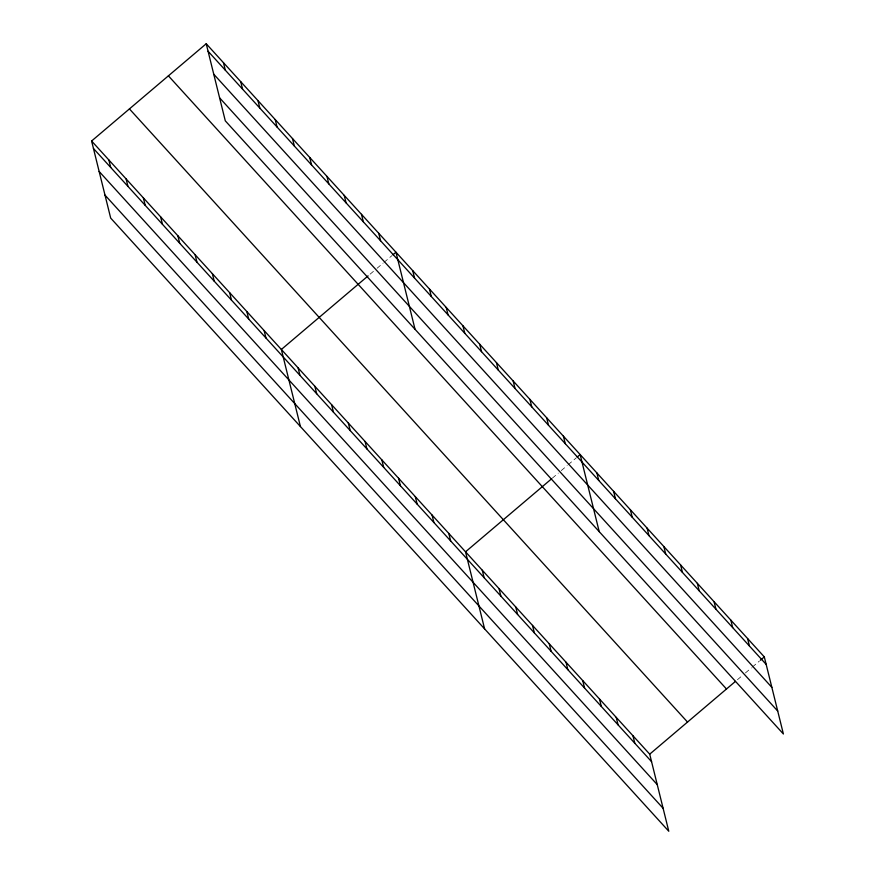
<?xml version="1.0" encoding="UTF-8"?>
<svg xmlns="http://www.w3.org/2000/svg" width="875" height="875" viewBox="0 0 875 875"><rect width="100%" height="100%" fill="white"/><g stroke="black" fill="none" stroke-linecap="round" stroke-linejoin="round"><path stroke-width="0.66" stroke-dasharray="4.38 3.28" d="M370.092 274.181L374.073 270.802M377.059 268.275L383.031 263.2M384.027 262.358L391.989 255.598M552.278 478.209L558.25 473.145M561.236 470.608L567.208 465.544M568.203 464.702L576.166 457.942M737.439 679.711L742.416 675.489M745.402 672.952L751.373 667.887M752.369 667.045L759.336 661.128"/><path stroke-width="1.31" d="M91.602 141.006L649.709 754.163L668.784 831.25L110.688 218.094L91.602 141.006L206.216 43.75L764.312 656.906L783.398 733.994L225.291 120.838L206.216 43.75M368.102 275.877L281.356 349.475L300.431 426.562M392.984 254.756L395.97 252.219L415.045 329.317M551.283 479.062L465.533 551.819L484.608 628.906M577.161 457.1L580.147 454.562L599.222 531.661M649.709 754.163L735.448 681.395M760.331 660.286L764.312 656.906M208.075 51.242L766.172 664.398M213.752 74.211L771.859 687.367M219.614 97.869L777.711 711.036M168.394 75.841L726.491 688.997M129.423 108.905L687.531 722.072M93.461 148.498L651.558 761.655M99.138 171.467L657.245 784.623M105 195.125L663.097 808.281M747.578 638.509L749.427 646.002M730.833 620.123L732.681 627.616M714.087 601.727L715.947 609.219M697.342 583.33L699.202 590.822M680.608 564.933L682.456 572.425M663.863 546.536L665.711 554.028M647.117 528.139L648.966 535.642M630.372 509.753L632.231 517.245M613.627 491.356L615.486 498.848M596.892 472.959L598.741 480.452M563.402 436.166L565.261 443.669M632.964 735.766L634.812 743.258M546.656 417.78L548.516 425.272M616.219 717.369L618.078 724.861M529.911 399.383L531.77 406.875M599.473 698.972L601.333 706.464M513.177 380.986L515.025 388.478M582.728 680.586L584.587 688.078M496.431 362.589L498.28 370.081M565.994 662.189L567.842 669.681M479.686 344.192L481.545 351.695M549.248 643.792L551.097 651.284M462.941 325.806L464.8 333.298M532.503 625.395L534.362 632.887M446.195 307.409L448.055 314.902M515.758 606.998L517.617 614.491M429.461 289.012L431.309 296.505M499.023 588.612L500.872 596.105M412.716 270.616L414.564 278.108M482.278 570.216L484.127 577.708M378.722 233.275L380.57 240.767M448.787 533.422L450.647 540.914M361.473 214.32L363.322 221.812M432.042 515.025L433.902 522.517M344.225 195.366L346.073 202.858M415.308 496.639L417.156 504.131M326.966 176.411L328.825 183.903M398.562 478.242L400.411 485.734M309.717 157.467L311.577 164.959M381.817 459.845L383.677 467.337M292.469 138.512L294.328 146.005M365.072 441.448L366.931 448.941M275.22 119.558L277.069 127.05M348.327 423.052L350.186 430.544M257.972 100.603L259.82 108.095M331.592 404.666L333.441 412.158M240.713 81.659L242.572 89.152M314.847 386.269L316.695 393.761M223.464 62.705L225.323 70.197M298.102 367.872L299.961 375.364M264.108 330.52L265.967 338.013M246.859 311.577L248.708 319.069M229.611 292.622L231.459 300.114M212.362 273.667L214.211 281.159M195.103 254.713L196.963 262.205M177.855 235.758L179.714 243.261M160.606 216.814L162.466 224.306M143.358 197.859L145.206 205.352M126.109 178.905L127.958 186.397M108.85 159.95L110.709 167.453"/></g></svg>
